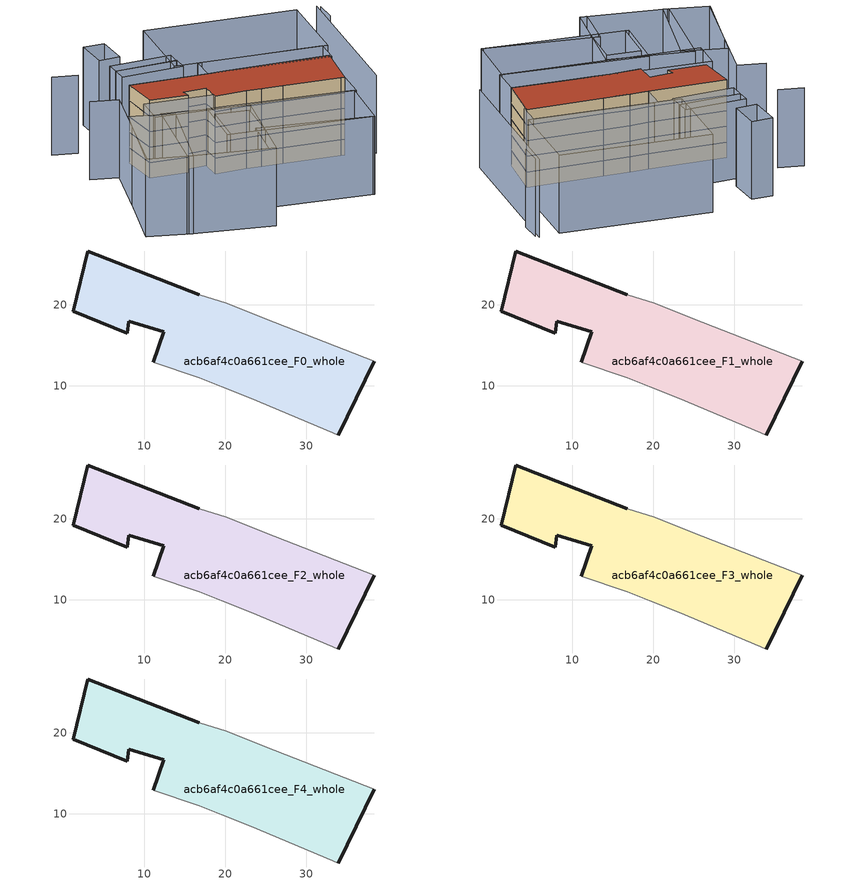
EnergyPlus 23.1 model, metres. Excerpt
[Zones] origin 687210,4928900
acb6af4c0a661cee_F0_whole
 floor ground (EU_floor_Construction): 38.38,13.05 33.93,3.96 33.25,4.25 23.17,8.46 19.59,9.9 16.81,11.02 11.14,12.93 12.41,16.66 8.11,17.97 7.94,16.49 1.26,19.19 3.08,26.63 16.83,21.25 20.16,20.19 24.92,18.29 z0
 wall outside (EU_wall_Construction): 16.83,21.25 3.08,26.63 1.26,19.19 7.94,16.49 8.11,17.97 12.41,16.66 11.14,12.93 / 33.93,3.96 38.38,13.05 z0:3
 wall adiabatic (EU_wall_Construction): 38.38,13.05 24.92,18.29 20.16,20.19 16.83,21.25 / 11.14,12.93 16.81,11.02 19.59,9.9 23.17,8.46 33.25,4.25 33.93,3.96 z0:3
acb6af4c0a661cee_F1_whole
 floor to acb6af4c0a661cee_F0_whole (EU_floor_Construction): 38.38,13.05 33.93,3.96 33.25,4.25 23.17,8.46 19.59,9.9 16.81,11.02 11.14,12.93 12.41,16.66 8.11,17.97 7.94,16.49 1.26,19.19 3.08,26.63 16.83,21.25 20.16,20.19 24.92,18.29 z3
 wall outside (EU_wall_Construction): 16.83,21.25 3.08,26.63 1.26,19.19 7.94,16.49 8.11,17.97 12.41,16.66 11.14,12.93 / 33.93,3.96 38.38,13.05 z3:6
 wall adiabatic (EU_wall_Construction): 38.38,13.05 24.92,18.29 20.16,20.19 16.83,21.25 / 11.14,12.93 16.81,11.02 19.59,9.9 23.17,8.46 33.25,4.25 33.93,3.96 z3:6
acb6af4c0a661cee_F2_whole
 floor to acb6af4c0a661cee_F1_whole (EU_floor_Construction): 38.38,13.05 33.93,3.96 33.25,4.25 23.17,8.46 19.59,9.9 16.81,11.02 11.14,12.93 12.41,16.66 8.11,17.97 7.94,16.49 1.26,19.19 3.08,26.63 16.83,21.25 20.16,20.19 24.92,18.29 z6
 wall outside (EU_wall_Construction): 16.83,21.25 3.08,26.63 1.26,19.19 7.94,16.49 8.11,17.97 12.41,16.66 11.14,12.93 / 33.93,3.96 38.38,13.05 z6:9
 wall adiabatic (EU_wall_Construction): 38.38,13.05 24.92,18.29 20.16,20.19 16.83,21.25 / 11.14,12.93 16.81,11.02 19.59,9.9 23.17,8.46 33.25,4.25 33.93,3.96 z6:9
acb6af4c0a661cee_F3_whole
 floor to acb6af4c0a661cee_F2_whole (EU_floor_Construction): 38.38,13.05 33.93,3.96 33.25,4.25 23.17,8.46 19.59,9.9 16.81,11.02 11.14,12.93 12.41,16.66 8.11,17.97 7.94,16.49 1.26,19.19 3.08,26.63 16.83,21.25 20.16,20.19 24.92,18.29 z9
 wall outside (EU_wall_Construction): 16.83,21.25 3.08,26.63 1.26,19.19 7.94,16.49 8.11,17.97 12.41,16.66 11.14,12.93 / 33.93,3.96 38.38,13.05 z9:12
 wall adiabatic (EU_wall_Construction): 38.38,13.05 24.92,18.29 20.16,20.19 16.83,21.25 / 11.14,12.93 16.81,11.02 19.59,9.9 23.17,8.46 33.25,4.25 33.93,3.96 z9:12
acb6af4c0a661cee_F4_whole
 floor to acb6af4c0a661cee_F3_whole (EU_floor_Construction): 38.38,13.05 33.93,3.96 33.25,4.25 23.17,8.46 19.59,9.9 16.81,11.02 11.14,12.93 12.41,16.66 8.11,17.97 7.94,16.49 1.26,19.19 3.08,26.63 16.83,21.25 20.16,20.19 24.92,18.29 z12
 wall outside (EU_wall_Construction): 16.83,21.25 3.08,26.63 1.26,19.19 7.94,16.49 8.11,17.97 12.41,16.66 11.14,12.93 / 33.93,3.96 38.38,13.05 z12:15
 wall adiabatic (EU_wall_Construction): 38.38,13.05 24.92,18.29 20.16,20.19 16.83,21.25 / 11.14,12.93 16.81,11.02 19.59,9.9 23.17,8.46 33.25,4.25 33.93,3.96 z12:15
 roof outside (EU_roof_Construction): 33.93,3.96 38.38,13.05 24.92,18.29 20.16,20.19 16.83,21.25 3.08,26.63 1.26,19.19 7.94,16.49 8.11,17.97 12.41,16.66 11.14,12.93 16.81,11.02 19.59,9.9 23.17,8.46 33.25,4.25 z15
shading: 2.5,-11.13 6.9,-2.66 / 6.9,-2.66 26.08,-12.62 / -7.05,25.85 -2.53,23.09 / -2.53,23.09 -16.63,0.05 / 38.68,0.87 51.5,31 / 50.3,26.1 51.85,30.33 / -4.69,38.57 -0.63,36.07 / 26.19,-12.66 1.24,-1.33 / 1.24,-1.33 6.25,9.7 / 6.25,9.7 31.19,-1.63 / 31.19,-1.63 26.19,-12.66 / 3.8,-11.54 -10.53,-3.87 / -10.53,-3.87 -1.27,13.43 / -1.27,13.43 13.06,5.76 / 13.06,5.76 3.8,-11.54 / 5.64,6.84 11.49,4.23 / 11.49,4.23 7.68,-4.31 / 7.68,-4.31 1.83,-1.7 / 1.83,-1.7 5.64,6.84 / -16.82,0.13 -6.58,16.33 / -6.58,16.33 0.65,11.76 / 0.65,11.76 -9.59,-4.44 / -9.59,-4.44 -16.82,0.13 / -0.6,18.68 33.93,3.96 / 33.93,3.96 31.49,-1.76 / 31.49,-1.76 -3.04,12.96 / -3.04,12.96 -0.6,18.68 / 18.78,25.98 40.37,17.11 / 40.37,17.11 38.43,12.37 / 38.43,12.37 16.83,21.25 / 16.83,21.25 18.78,25.98 / 21.28,43.25 47.69,32.09 / 47.69,32.09 41.12,16.54 / 41.12,16.54 14.71,27.71 / 14.71,27.71 21.28,43.25 / 15.87,26.56 4.57,30.13 / 4.57,30.13 5.46,32.94 / 5.46,32.94 16.76,29.37 / 16.76,29.37 15.87,26.56 / 16.71,29.35 5.48,32.94 / 5.48,32.94 6.26,35.37 / 6.26,35.37 17.49,31.78 / 17.49,31.78 16.71,29.35 / 12.26,43.57 10.35,37.28 / 10.35,37.28 6.51,38.44 / 6.51,38.44 8.42,44.73 / 8.42,44.73 12.26,43.57 z0:15
[Building]
EU S2 Campaign: North Axis=0; Terrain=City; Solar Distribution=FullExterior
[Site:Location]
Bologna: Latitude=44.5; Longitude=11.25; Time Zone=1; Elevation=37
[SizingPeriod:WeatherFileDays]
AnnualSizingPeriod: Begin Month=1; Begin Day of Month=1; End Month=12; End Day of Month=31; Day of Week for Start Day=Monday; Use Weather File Daylight Saving Period=No; Use Weather File Rain and Snow Indicators=No
[MATERIAL]
EU_InternalMass_Material: Roughness=MediumRough; Thickness=0.1; Conductivity=1; Density=1800; Specific Heat=900; Thermal Absorptance=0.9; Solar Absorptance=0.7; Visible Absorptance=0.7
[MATERIAL:NOMASS] Roughness=MediumRough; Thermal Absorptance=0.9; Solar Absorptance=0.7; Visible Absorptance=0.7
Name | Thermal Resistance
EU_wall_NoMass | 0.905828
EU_roof_NoMass | 0.37593
EU_floor_NoMass | 0.67114
[CONSTRUCTION]
EU_wall_Construction: EU_wall_NoMass
EU_roof_Construction: EU_roof_NoMass
EU_floor_Construction: EU_floor_NoMass
EU_InternalMass_Construction: EU_InternalMass_Material
[ZONE] Type=1; Multiplier=1; Ceiling Height=autocalculate; Volume=990.163; Floor Area=autocalculate; Part of Total Floor Area=Yes
acb6af4c0a661cee_F0_whole; acb6af4c0a661cee_F1_whole; acb6af4c0a661cee_F2_whole; acb6af4c0a661cee_F3_whole; acb6af4c0a661cee_F4_whole
[INTERNALMASS] Construction=EU_InternalMass_Construction; Surface Area=320.596
Name | Zone or ZoneList
acb6af4c0a661cee_F0_whole_EU_InternalMass | acb6af4c0a661cee_F0_whole
acb6af4c0a661cee_F1_whole_EU_InternalMass | acb6af4c0a661cee_F1_whole
acb6af4c0a661cee_F2_whole_EU_InternalMass | acb6af4c0a661cee_F2_whole
acb6af4c0a661cee_F3_whole_EU_InternalMass | acb6af4c0a661cee_F3_whole
acb6af4c0a661cee_F4_whole_EU_InternalMass | acb6af4c0a661cee_F4_whole
[OTHEREQUIPMENT] Fuel Type=Electricity; Design Level Calculation Method=Watts/Area; Power per Zone Floor Area=1; Fraction Latent=0; Fraction Radiant=0; Fraction Lost=0; Carbon Dioxide Generation Rate=0; EndUse Subcategory=EU_Step8_InternalGains
Name | Zone or ZoneList or Space or SpaceList | Schedule
EU_Step8_InternalGain_acb6af4c0a661cee_F0_whole_f000 | acb6af4c0a661cee_F0_whole | EU_Step8_GainSchedule_acb6af4c0a661cee_F0_whole_f000
EU_Step8_InternalGain_acb6af4c0a661cee_F1_whole_f000 | acb6af4c0a661cee_F1_whole | EU_Step8_GainSchedule_acb6af4c0a661cee_F1_whole_f000
EU_Step8_InternalGain_acb6af4c0a661cee_F2_whole_f000 | acb6af4c0a661cee_F2_whole | EU_Step8_GainSchedule_acb6af4c0a661cee_F2_whole_f000
EU_Step8_InternalGain_acb6af4c0a661cee_F3_whole_f000 | acb6af4c0a661cee_F3_whole | EU_Step8_GainSchedule_acb6af4c0a661cee_F3_whole_f000
EU_Step8_InternalGain_acb6af4c0a661cee_F4_whole_f000 | acb6af4c0a661cee_F4_whole | EU_Step8_GainSchedule_acb6af4c0a661cee_F4_whole_f000
[ZONEVENTILATION:DESIGNFLOWRATE] Schedule=EU_AlwaysOn; Design Flow Rate Calculation Method=AirChanges/Hour; Air Changes per Hour=0.73129; Ventilation Type=Natural; Fan Pressure Rise=0; Fan Total Efficiency=1; Constant Term Coefficient=1; Temperature Term Coefficient=0; Velocity Term Coefficient=0; Velocity Squared Term Coefficient=0; Minimum Indoor Temperature=-100; Maximum Indoor Temperature=100; Delta Temperature=-100; Minimum Outdoor Temperature=-100; Maximum Outdoor Temperature=100; Maximum Wind Speed=40
Name | Zone or ZoneList or Space or SpaceList
EU_ConstantAir_acb6af4c0a661cee_F0_whole | acb6af4c0a661cee_F0_whole
EU_ConstantAir_acb6af4c0a661cee_F1_whole | acb6af4c0a661cee_F1_whole
EU_ConstantAir_acb6af4c0a661cee_F2_whole | acb6af4c0a661cee_F2_whole
EU_ConstantAir_acb6af4c0a661cee_F3_whole | acb6af4c0a661cee_F3_whole
EU_ConstantAir_acb6af4c0a661cee_F4_whole | acb6af4c0a661cee_F4_whole
[HVACTEMPLATE:THERMOSTAT] Constant Heating Setpoint=20; Constant Cooling Setpoint=50
EU_HeatOnly_acb6af4c0a661cee_F0_whole; EU_HeatOnly_acb6af4c0a661cee_F1_whole; EU_HeatOnly_acb6af4c0a661cee_F2_whole; EU_HeatOnly_acb6af4c0a661cee_F3_whole; EU_HeatOnly_acb6af4c0a661cee_F4_whole
[HVACTEMPLATE:ZONE:IDEALLOADSAIRSYSTEM] System Availability Schedule=EU_AlwaysOn; Maximum Heating Supply Air Temperature=50; Minimum Cooling Supply Air Temperature=13; Maximum Heating Supply Air Humidity Ratio=0.0156; Minimum Cooling Supply Air Humidity Ratio=0.0077; Heating Limit=NoLimit; Cooling Limit=NoLimit; Heating Availability Schedule=EU_AlwaysOn; Cooling Availability Schedule=EU_CoolingOff; Dehumidification Control Type=ConstantSensibleHeatRatio; Cooling Sensible Heat Ratio=0.7; Dehumidification Setpoint=60; Humidification Control Type=None; Humidification Setpoint=30; Outdoor Air Method=None; Outdoor Air Flow Rate per Person=0.00944; Outdoor Air Flow Rate per Zone Floor Area=0; Outdoor Air Flow Rate per Zone=0; Demand Controlled Ventilation Type=None; Outdoor Air Economizer Type=NoEconomizer; Heat Recovery Type=None; Sensible Heat Recovery Effectiveness=0.7; Latent Heat Recovery Effectiveness=0.65
Name | Template Thermostat
acb6af4c0a661cee_F0_whole | EU_HeatOnly_acb6af4c0a661cee_F0_whole
acb6af4c0a661cee_F1_whole | EU_HeatOnly_acb6af4c0a661cee_F1_whole
acb6af4c0a661cee_F2_whole | EU_HeatOnly_acb6af4c0a661cee_F2_whole
acb6af4c0a661cee_F3_whole | EU_HeatOnly_acb6af4c0a661cee_F3_whole
acb6af4c0a661cee_F4_whole | EU_HeatOnly_acb6af4c0a661cee_F4_whole
[SIZING:ZONE] Zone Cooling Design Supply Air Temperature Input Method=SupplyAirTemperature; Zone Cooling Design Supply Air Temperature=13; Zone Heating Design Supply Air Temperature Input Method=SupplyAirTemperature; Zone Heating Design Supply Air Temperature=50; Zone Cooling Design Supply Air Humidity Ratio=0.008; Zone Heating Design Supply Air Humidity Ratio=0.008; Cooling Design Air Flow Method=DesignDay; Cooling Design Air Flow Rate=0; Cooling Minimum Air Flow per Zone Floor Area=0.000762; Cooling Minimum Air Flow=0; Cooling Minimum Air Flow Fraction=0.2; Heating Design Air Flow Method=DesignDay; Heating Design Air Flow Rate=0; Heating Maximum Air Flow per Zone Floor Area=0.002032; Heating Maximum Air Flow=0.141576; Heating Maximum Air Flow Fraction=0.3; Account for Dedicated Outdoor Air System=No; Dedicated Outdoor Air System Control Strategy=NeutralSupplyAir; Dedicated Outdoor Air Low Setpoint Temperature for Design=autosize; Dedicated Outdoor Air High Setpoint Temperature for Design=autosize; Zone Load Sizing Method=Sensible Load Only No Latent Load; Zone Latent Cooling Design Supply Air Humidity Ratio Input Method=HumidityRatioDifference; Zone Cooling Design Supply Air Humidity Ratio Difference=0.005; Zone Latent Heating Design Supply Air Humidity Ratio Input Method=HumidityRatioDifference; Zone Humidification Design Supply Air Humidity Ratio Difference=0.005
acb6af4c0a661cee_F0_whole; acb6af4c0a661cee_F1_whole; acb6af4c0a661cee_F2_whole; acb6af4c0a661cee_F3_whole; acb6af4c0a661cee_F4_whole
[SCHEDULE:CONSTANT]
Name | Hourly Value
EU_AlwaysOn | 1
EU_CoolingOff | 0
[SCHEDULE:FILE] Column Number=1; Rows to Skip at Top=0; Number of Hours of Data=8760; Column Separator=Comma; Interpolate to Timestep=No; Minutes per Item=60; Adjust Schedule for Daylight Savings=Yes
Name | File
EU_Step8_GainSchedule_acb6af4c0a661cee_F0_whole_f000 | ../../schedules/acb6af4c0a661cee/acb6af4c0a661cee_F0_whole_f000_gain.csv
EU_Step8_GainSchedule_acb6af4c0a661cee_F1_whole_f000 | ../../schedules/acb6af4c0a661cee/acb6af4c0a661cee_F1_whole_f000_gain.csv
EU_Step8_GainSchedule_acb6af4c0a661cee_F2_whole_f000 | ../../schedules/acb6af4c0a661cee/acb6af4c0a661cee_F2_whole_f000_gain.csv
EU_Step8_GainSchedule_acb6af4c0a661cee_F3_whole_f000 | ../../schedules/acb6af4c0a661cee/acb6af4c0a661cee_F3_whole_f000_gain.csv
EU_Step8_GainSchedule_acb6af4c0a661cee_F4_whole_f000 | ../../schedules/acb6af4c0a661cee/acb6af4c0a661cee_F4_whole_f000_gain.csv
